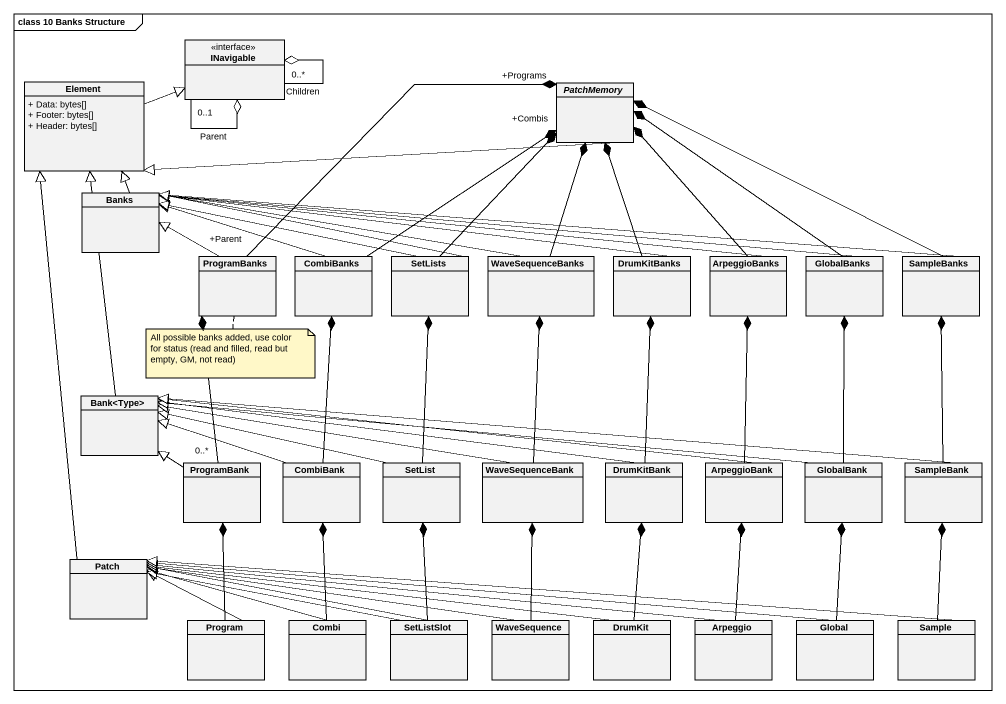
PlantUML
@startuml
mainframe class 10 Banks Structure
hide circle
hide empty members
skinparam classAttributeIconSize 0
class INavigable <<interface>>
class Element {
  + Data: bytes[]
  + Footer: bytes[]
  + Header: bytes[]
}
abstract class PatchMemory
class Banks
class ProgramBanks
class CombiBanks
class SetLists
class WaveSequenceBanks
class DrumKitBanks
class ArpeggioBanks
class GlobalBanks
class SampleBanks
class "Bank<Type>" as Bank_Type
class ProgramBank
class CombiBank
class SetList
class WaveSequenceBank
class DrumKitBank
class ArpeggioBank
class GlobalBank
class SampleBank
class Patch
class Program
class Combi
class SetListSlot
class WaveSequence
class DrumKit
class Arpeggio
class Global
class Sample
INavigable "0..1" --o INavigable : Parent
INavigable "0..*" --o INavigable : Children
Element -right-|> INavigable
PatchMemory -left-|> Element
Banks -up-|> Element
ProgramBanks "+Parent" -right-* "+Programs" PatchMemory
ProgramBanks -left-|> Banks
CombiBanks -up-* "+Combis" PatchMemory
CombiBanks -left-|> Banks
SetLists -up-* PatchMemory
SetLists -left-|> Banks
SetLists -left-|> Banks
WaveSequenceBanks -up-* PatchMemory
WaveSequenceBanks -left-|> Banks
DrumKitBanks -up-* PatchMemory
DrumKitBanks -left-|> Banks
ArpeggioBanks -up-* PatchMemory
ArpeggioBanks -left-|> Banks
GlobalBanks -up-* PatchMemory
GlobalBanks -left-|> Banks
SampleBanks -left-* PatchMemory
SampleBanks -left-|> Banks
Bank_Type -up-|> Element
ProgramBank "0..*" -up-* ProgramBanks
ProgramBank -up-|> Bank_Type
CombiBank -up-* CombiBanks
CombiBank -left-|> Bank_Type
SetList -up-* SetLists
SetList -left-|> Bank_Type
WaveSequenceBank -up-* WaveSequenceBanks
WaveSequenceBank -left-|> Bank_Type
DrumKitBank -up-* DrumKitBanks
DrumKitBank -left-|> Bank_Type
ArpeggioBank -up-* ArpeggioBanks
ArpeggioBank -left-|> Bank_Type
GlobalBank -up-* GlobalBanks
GlobalBank -left-|> Bank_Type
SampleBank -up-* SampleBanks
SampleBank -left-|> Bank_Type
Patch -up-|> Element
Program -up-* ProgramBank
Program -left-|> Patch
Combi -up-* CombiBank
Combi -left-|> Patch
SetListSlot -up-* SetList
SetListSlot -left-|> Patch
SetListSlot -left-|> Patch
WaveSequence -up-* WaveSequenceBank
WaveSequence -left-|> Patch
DrumKit -up-* DrumKitBank
DrumKit -left-|> Patch
Arpeggio -up-* ArpeggioBank
Arpeggio -left-|> Patch
Global -up-* GlobalBank
Global -left-|> Patch
Sample -up-* SampleBank
Sample -left-|> Patch
note bottom of ProgramBanks : All possible banks added, use color for status (read and filled, read but empty, GM, not read)
@enduml
